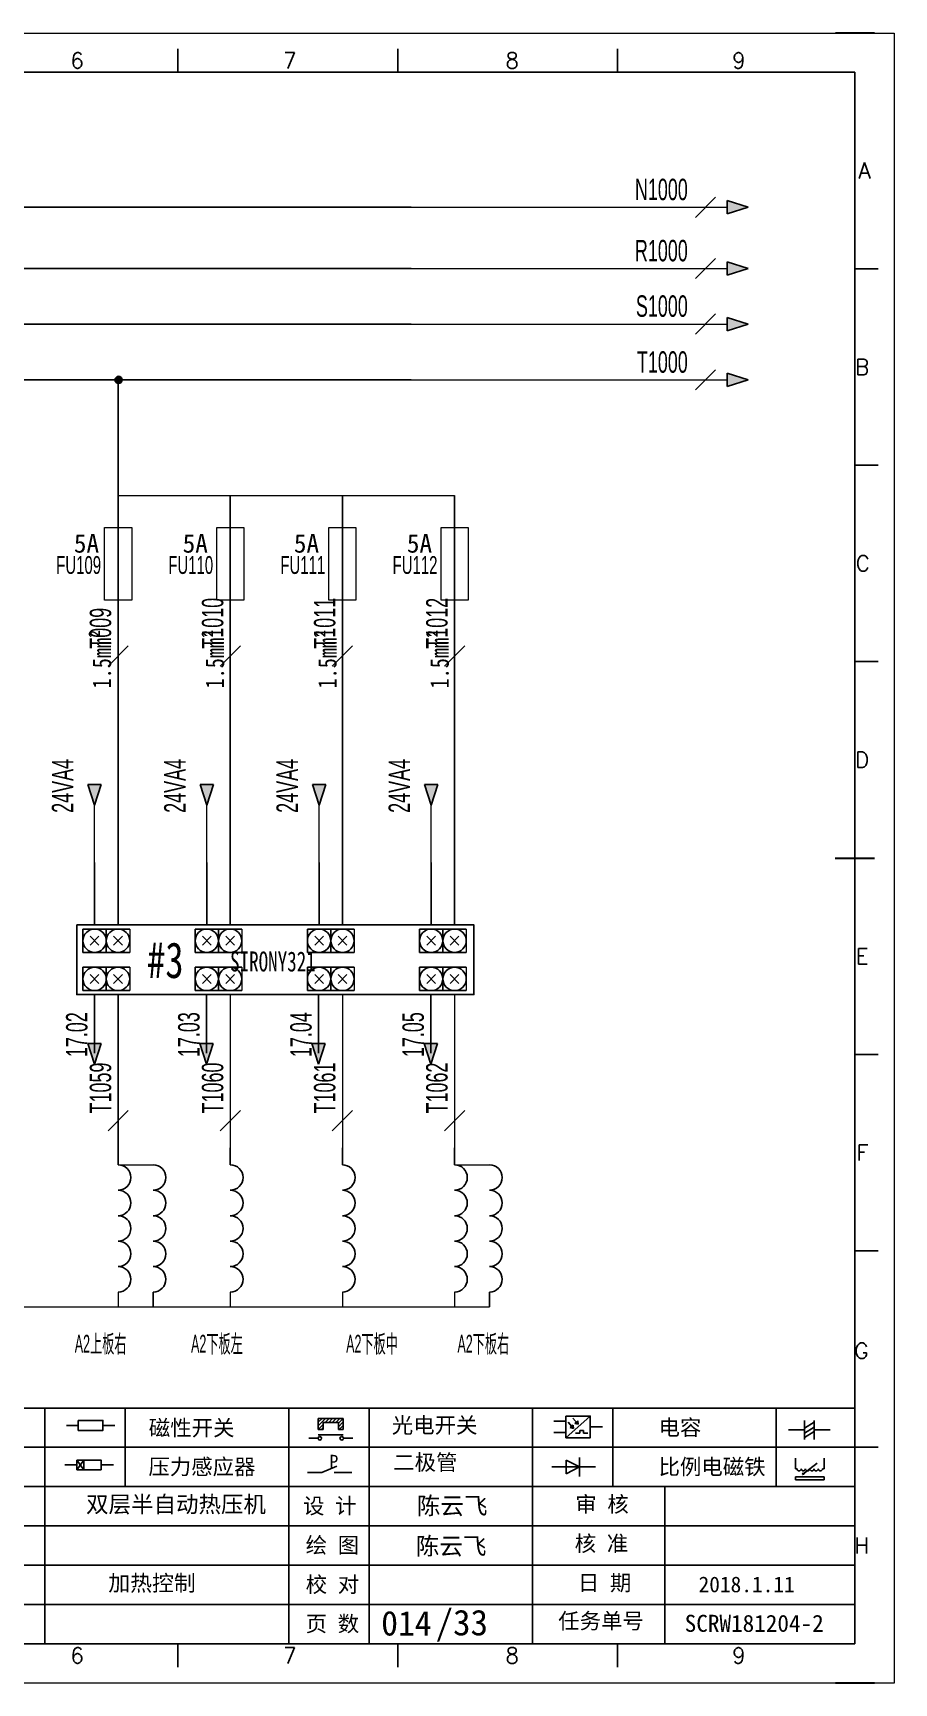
# Model space of a CAD drawing. Extents: x 38255 to 47052, y -6758 to -3353.
# Drawn here: x 39348.9 to 39469.6, y -4820.3 to -4589.3 of the extents above; entities that cross this region are included whole.
import ezdxf
from ezdxf.enums import TextEntityAlignment as Align

# ---------------------------------------------------------------- set-up
doc = ezdxf.new("R2010")
doc.units = 0
doc.header["$MEASUREMENT"] = 0
for name, color, linetype in [('AE_BOR', 1, 'Continuous'), ('Z_OM_OUTLINE', 7, 'Continuous'), ('电气图内容', 7, 'Continuous'), ('细实线层', 7, 'Continuous')]:
    doc.layers.add(name, color=color, linetype=linetype)
doc.layers.add('Dimension', color=3, linetype='Continuous', lineweight=13)
doc.layers.add('frame', color=7, linetype='Continuous', lineweight=15)
doc.styles.add('WD', font='romans.shx', dxfattribs={"bigfont": 'gbcbig.shx'})
doc.styles.add('宋', font='', dxfattribs={"width": 0.7})
doc.styles.add('宋体', font='', dxfattribs={"width": 0.75})
doc.styles.add('工程字', font='')
doc.styles.add('样式 0', font='')
doc.styles.add('样式 8', font='arial.ttf')
doc.styles.add('楷体', font='', dxfattribs={"width": 0.8})
doc.styles.add('汉字', font='')
doc.styles.get('宋').set_extended_font_data('SimSun')
doc.styles.get('宋体').set_extended_font_data('SimSun')
doc.styles.get('工程字').set_extended_font_data('SimSun')
doc.styles.get('样式 0').set_extended_font_data('KaiTi_GB2312')
doc.styles.get('楷体').set_extended_font_data('STFangsong')
doc.styles.get('汉字').set_extended_font_data('新宋体')

# ---------------------------------------------------------------- blocks, each defined once
blk = doc.blocks.new('磁性开关')
at = {"linetype": 'ByBlock'}
h = blk.add_hatch(dxfattribs=at)
h.set_pattern_fill('ANSI31', color=256, scale=0.1, style=0)
h.set_pattern_definition([(45, (0, 0), (-0.224506403, 0.224506403), [])])
h.paths.add_polyline_path([(-1910.88, -776.69), (-1910.88, -775.29), (-1907.69, -775.29), (-1907.69, -776.69), (-1908.31, -776.69), (-1908.31, -775.79), (-1910.25, -775.79), (-1910.25, -776.69)])
for p, q in [((-1910.88, -776.69), (-1910.88, -775.29)), ((-1910.88, -775.29), (-1907.69, -775.29)), ((-1910.88, -776.69), (-1910.25, -776.69)), ((-1910.25, -776.69), (-1910.25, -775.79)), ((-1910.25, -775.79), (-1908.31, -775.79)), ((-1908.31, -776.69), (-1908.31, -775.79)), ((-1908.31, -776.69), (-1907.69, -776.69)), ((-1907.69, -775.29), (-1907.69, -776.69)), ((-1910.91, -777.81), (-1912.09, -777.81)), ((-1910.88, -777.39), (-1907.69, -777.39)), ((-1907.66, -777.81), (-1906.48, -777.81))]:
    blk.add_line(p, q, dxfattribs=at)
for centre in [(-1910.68, -777.81), (-1907.88, -777.81)]:
    blk.add_circle(centre, 0.225, dxfattribs=at)
blk = doc.blocks.new('光电开关')
at = {"linetype": 'ByBlock'}
h = blk.add_hatch(dxfattribs=at)
h.set_pattern_fill('ANSI31', color=256, scale=0.01, style=0)
h.set_pattern_definition([(45, (0.172267, 0), (-0.0224506403, 0.0224506403), [])])
h.paths.add_polyline_path([(-1882.44, -776.34), (-1882.5, -775.91), (-1882.68, -776.07)])
h.paths.add_polyline_path([(-1882.86, -776.23), (-1882.44, -776.34), (-1882.68, -776.07)])
h.paths.add_polyline_path([(-1883.05, -776.88), (-1883.11, -776.45), (-1883.29, -776.61)])
h.paths.add_polyline_path([(-1883.47, -776.77), (-1883.05, -776.88), (-1883.29, -776.61)])
for p, q in [((-1884.01, -775.96), (-1885.56, -775.96)), ((-1880.91, -775.3), (-1884.01, -778.05)), ((-1883.75, -776.09), (-1883.05, -776.88)), ((-1883.11, -776.45), (-1883.47, -776.77)), ((-1883.05, -776.88), (-1883.47, -776.77)), ((-1883.14, -775.55), (-1882.44, -776.34)), ((-1883.05, -776.88), (-1883.11, -776.45)), ((-1882.5, -775.91), (-1882.86, -776.23)), ((-1882.44, -776.34), (-1882.86, -776.23)), ((-1882.44, -776.34), (-1882.5, -775.91)), ((-1879.37, -776.67), (-1880.91, -776.67)), ((-1884.01, -777.39), (-1885.56, -777.39)), ((-1882.78, -777.47), (-1882.23, -777.47)), ((-1882.23, -777.47), (-1882.23, -777.14)), ((-1882.23, -777.14), (-1881.78, -777.14)), ((-1881.78, -777.47), (-1881.78, -777.14)), ((-1881.23, -777.47), (-1881.78, -777.47))]:
    blk.add_line(p, q, dxfattribs=at)
blk.add_lwpolyline([(-1884.01, -775.3), (-1880.91, -775.3), (-1880.91, -778.05), (-1884.01, -778.05)], close=True, dxfattribs=at)
blk = doc.blocks.new('电磁阀线圈')
at = {"linetype": 'ByBlock'}
for p, q in [((-1854.61, -796.54), (-1856.17, -796.54)), ((-1854.61, -795.92), (-1853.75, -797.16)), ((-1853.75, -795.92), (-1854.61, -797.16)), ((-1853.75, -795.92), (-1853.75, -797.16)), ((-1851.53, -796.54), (-1849.97, -796.54))]:
    blk.add_line(p, q, dxfattribs=at)
blk.add_lwpolyline([(-1854.61, -795.92), (-1851.53, -795.92), (-1851.53, -797.16), (-1854.61, -797.16)], close=True, dxfattribs=at)
blk = doc.blocks.new('压力感应器')
at = {"linetype": 'ByBlock'}
for p, q in [((-1815.59, -777.73), (-1813.71, -776.93)), ((-1817.44, -777.73), (-1815.59, -777.73)), ((-1811.78, -777.73), (-1814.05, -777.73))]:
    blk.add_line(p, q, dxfattribs=at)
at = {"linetype": 'ByBlock', "insert": (-1814.65, -775.48), "char_height": 1.68, "width": 1.2242, "attachment_point": 1}
blk.add_mtext('{\\fNSimSun|b0|i0|c134|p49;P}', dxfattribs=at)
blk = doc.blocks.new('二极管')
at = {"linetype": 'ByBlock'}
for p, q in [((-1787.52, -776.77), (-1781.92, -776.77)), ((-1783.97, -776.77), (-1785.69, -775.9)), ((-1785.69, -775.9), (-1785.69, -777.65)), ((-1783.97, -776.77), (-1785.69, -777.65)), ((-1783.97, -777.99), (-1783.97, -775.56))]:
    blk.add_line(p, q, dxfattribs=at)
blk = doc.blocks.new('电容')
at = {"linetype": 'ByBlock'}
for p, q in [((-1756.08, -782.99), (-1756.08, -780.56)), ((-1754.86, -780.79), (-1756.08, -781.55)), ((-1754.86, -782.99), (-1754.86, -780.56)), ((-1756.08, -781.77), (-1758.13, -781.77)), ((-1754.86, -781.44), (-1756.08, -782.2)), ((-1754.86, -781.99), (-1756.08, -782.75)), ((-1754.86, -781.77), (-1752.81, -781.77))]:
    blk.add_line(p, q, dxfattribs=at)
blk = doc.blocks.new('比例电磁阀')
at = {"linetype": 'ByBlock'}
for p, q in [((-1757.26, -775.38), (-1757.26, -776.71)), ((-1757.26, -776.71), (-1757.05, -776.71)), ((-1754.5, -775.98), (-1756.35, -777.44)), ((-1753.58, -776.71), (-1753.8, -776.71)), ((-1753.58, -775.38), (-1753.58, -776.71)), ((-1753.6, -777.73), (-1757.25, -777.73)), ((-1757.25, -778.13), (-1757.25, -777.73)), ((-1753.6, -778.13), (-1757.25, -778.13)), ((-1756.35, -777.44), (-1756.25, -777.25)), ((-1756.35, -777.44), (-1756.15, -777.38)), ((-1756.15, -777.38), (-1756.25, -777.25)), ((-1753.6, -777.73), (-1753.6, -778.13))]:
    blk.add_line(p, q, dxfattribs=at)
for centre in [(-1756.78, -776.71), (-1756.24, -776.71), (-1755.7, -776.71), (-1755.15, -776.71), (-1754.61, -776.71), (-1754.07, -776.71)]:
    blk.add_arc(centre, 0.271, 180, 0, dxfattribs=at)
blk = doc.blocks.new('电阻')
at = {"linetype": 'ByBlock'}
for p, q in [((-3.09, 0), (-1.57, 0)), ((1.57, 0), (3.09, 0))]:
    blk.add_line(p, q, dxfattribs=at)
blk.add_lwpolyline([(-1.57, 0.63), (1.57, 0.63), (1.57, -0.63), (-1.57, -0.63)], close=True, dxfattribs=at)
blk = doc.blocks.new('电控横A4')
for p, q in [((292, -5), (5, -5)), ((292, -205), (292, -5)), ((10.03, -205), (289.53, -205)), ((130.8, -205), (190.75, -205)), ((190.75, -205), (259.54, -205))]:
    blk.add_line(p, q)
at = {"linetype": 'ByBlock'}
for p, q in [((292, -175), (5, -175)), ((292, -180), (5, -180)), ((292, -185), (5, -185)), ((292, -190), (5, -190)), ((292, -195), (5, -195)), ((292, -200), (168.03, -200))]:
    blk.add_line(p, q, dxfattribs=at)
at = {"color": 0, "lineweight": -2}
for p, q in [((188.84, -175), (188.84, -185)), ((199.08, -175), (199.08, -185)), ((219.89, -175), (219.89, -185)), ((230.12, -175), (230.12, -185)), ((250.93, -175), (250.93, -185)), ((261.17, -175), (261.17, -185)), ((281.98, -175), (281.98, -185)), ((188.84, -185), (188.84, -204.92)), ((219.89, -185), (219.89, -205)), ((230.12, -185), (230.12, -205)), ((250.93, -185), (250.93, -205)), ((267.79, -185), (267.79, -205))]:
    blk.add_line(p, q, dxfattribs=at)
at = {"color": 0, "ltscale": 2}
for p, q in [((292, -205), (292, -183.55)), ((259.54, -205), (289.53, -205)), ((259.54, -205), (292, -205))]:
    blk.add_line(p, q, dxfattribs=at)
at = {"layer": 'AE_BOR', "color": 1, "lineweight": 15}
for p, q in [((0, 0), (297, 0)), ((297, 0), (297, -210)), ((297, -210), (0, -210))]:
    blk.add_line(p, q, dxfattribs=at)
at = {"layer": 'AE_BOR'}
for p, q in [((205.78, -5), (205.78, -2)), ((233.78, -5), (233.78, -2)), ((261.78, -5), (261.78, -2)), ((292, -30), (295, -30)), ((292, -55), (295, -55)), ((292, -80), (295, -80)), ((292, -130), (295, -130)), ((292, -155), (295, -155)), ((292, -180), (295, -180)), ((205.78, -205), (205.78, -208)), ((233.78, -205), (233.78, -208)), ((261.78, -205), (261.78, -208))]:
    blk.add_line(p, q, dxfattribs=at)
at = {"layer": 'AE_BOR', "lineweight": 30}
for p, q in [((294.53, 0), (289.53, 0)), ((294.53, -210), (289.53, -210))]:
    blk.add_line(p, q, dxfattribs=at)
at = {"layer": 'AE_BOR', "color": 2, "lineweight": 30}
blk.add_line((289.5, -105), (294.5, -105), dxfattribs=at)
at = {"linetype": 'ByBlock'}
for name, p in [('磁性开关', (2134.53, 598.96)), ('光电开关', (2139.22, 599.27)), ('电容', (2041.69, 603.98)), ('电磁阀线圈', (2047.53, 614.3)), ('压力感应器', (2039.72, 594.52)), ('二极管', (2040.91, 594.27)), ('比例电磁阀', (2041.69, 593.98))]:
    blk.add_blockref(name, p, dxfattribs=at)
blk.add_blockref('电阻', (194.66, -177.22))
at = {"char_height": 2, "attachment_point": 1, "style": '汉字'}
for s, insert in [('{\\fKaiTi_GB2312|b0|i0|c134|p49;磁性开关}', (202.07, -176.53)), ('{\\fKaiTi_GB2312|b0|i0|c134|p49;光电开关}', (233.02, -176.19)), ('{\\fKaiTi_GB2312|b0|i0|c134|p49;电容}', (267, -176.48)), ('{\\fKaiTi_GB2312|b0|i0|c134|p49;压力感应器}', (202.02, -181.47)), ('{\\fKaiTi_GB2312|b0|i0|c134|p49;二极管}', (233.2, -180.91)), ('{\\fKaiTi_GB2312|b0|i0|c134|p49;比例电磁铁}', (267, -181.48)), ('{\\fKaiTi_GB2312|b0|i0|c134|p0;设 计}', (221.72, -186.46)), ('{\\fKaiTi_GB2312|b0|i0|c134|p0;审 核}', (256.39, -186.25)), ('{\\fKaiTi_GB2312|b0|i0|c134|p0;核 准}', (256.32, -191.25)), ('{\\fKaiTi_GB2312|b0|i0|c134|p0;绘 图}', (222.05, -191.46)), ('{\\fKaiTi_GB2312|b0|i0|c134|p0;校 对}', (222.05, -196.46)), ('{\\fKaiTi_GB2312|b0|i0|c134|p0;日 期}', (256.72, -196.25)), ('{\\fKaiTi_GB2312|b0|i0|c134|p0;页 数}', (222.05, -201.46)), ('{\\fKaiTi_GB2312|b0|i0|c134|p0;任务单号}', (254.22, -201.1))]:
    blk.add_mtext(s, dxfattribs=dict(at, insert=insert))
at = {"attachment_point": 1}
for s, insert, char_height, width in [('{\\fSimSun|b0|i0|c134|p2;双层半自动热压机}', (194.08, -186.2), 2.1, 34.3007), ('{\\fKaiTi_GB2312|b0|i0|c134|p49;陈云飞', (236.21, -186.34), 2.2, 21.4865), ('{\\fKaiTi_GB2312|b0|i0|c134|p49;陈云飞}', (236.08, -191.47), 2.2, 20.0113), ('{\\fKaiTi_GB2312|b0|i0|c134|p49;2018.1.11}', (272.1, -196.45), 2, 60.2542)]:
    blk.add_mtext(s, dxfattribs=dict(at, insert=insert, char_height=char_height, width=width))
at = {"layer": 'AE_BOR', "style": 'WD'}
for s, p in [('6', (192.94, -4.5)), ('7', (220.04, -4.5)), ('8', (248.37, -4.5)), ('9', (277.23, -4.5)), ('6', (192.94, -207.5)), ('7', (220.04, -207.5)), ('8', (248.37, -207.5)), ('9', (277.23, -207.5))]:
    blk.add_text(s, height=2, dxfattribs=at).set_placement(p, align=Align.CENTER)
for s, p in [('A', (294.03, -17.5)), ('B', (293.84, -42.5)), ('C', (293.93, -67.5)), ('D', (293.84, -92.5)), ('E', (293.74, -117.5)), ('F', (293.74, -142.5)), ('F', (293.74, -142.5)), ('G', (293.74, -167.72)), ('H', (293.84, -192.5))]:
    blk.add_text(s, height=2, dxfattribs=at).set_placement(p, align=Align.MIDDLE_RIGHT)
at = {"layer": 'frame', "lineweight": 0, "insert": (236.38, -200.67), "char_height": 3.271, "width": 42.6764, "attachment_point": 1, "style": '样式 0'}
blk.add_mtext(' /33', dxfattribs=at)
at = {"layer": '电气图内容', "color": 7, "insert": (270.63, -201.32), "char_height": 2.3665, "attachment_point": 1}
blk.add_mtext('\\pxi-0.125,sm1,ql;{\\f宋体|b0|i0|c134|p2;\\H0.916667x;\\C256;SCRW181204-2^I^I^I', dxfattribs=at)

msp = doc.modelspace()

# ---------------------------------------------------------------- hatches: boundary and pattern name
for points in [[(39446.228, -4612.762), (39449.146, -4613.697), (39446.228, -4614.632)], [(39446.228, -4621.327), (39449.146, -4622.263), (39446.228, -4623.198)], [(39446.228, -4630.994), (39446.228, -4629.124), (39449.146, -4630.059)], [(39446.228, -4636.92), (39449.146, -4637.855), (39446.228, -4638.79)], [(39356.627, -4694.483), (39357.562, -4697.401), (39358.498, -4694.483)], [(39372.363, -4694.483), (39373.298, -4697.401), (39374.233, -4694.483)], [(39388.1, -4694.483), (39389.035, -4697.401), (39389.971, -4694.483)], [(39403.81, -4694.483), (39404.745, -4697.401), (39405.681, -4694.483)], [(39356.627, -4730.755), (39357.562, -4733.674), (39358.498, -4730.755)], [(39372.332, -4730.755), (39373.268, -4733.674), (39374.203, -4730.755)], [(39388.038, -4730.755), (39388.973, -4733.674), (39389.908, -4730.755)], [(39403.763, -4730.755), (39404.698, -4733.674), (39405.633, -4730.755)]]:
    msp.add_hatch(color=256).paths.add_polyline_path(points)
at = {"lineweight": -2}
h = msp.add_hatch(color=0, dxfattribs=at)
edge = h.paths.add_edge_path()
edge.add_arc((39360.94, -4637.859), 0.5, 0, 360)

# ---------------------------------------------------------------- linework, layer by layer
for p, q in [((39449.146, -4613.697), (39446.228, -4612.762)), ((39446.228, -4612.762), (39446.228, -4614.632)), ((39449.146, -4613.697), (39446.228, -4614.632)), ((39182.571, -4622.263), (39401.955, -4622.267)), ((39449.146, -4622.263), (39446.228, -4621.327)), ((39446.228, -4621.327), (39446.228, -4623.198)), ((39449.146, -4622.263), (39446.228, -4623.198)), ((39449.146, -4630.059), (39446.228, -4629.124)), ((39446.228, -4629.124), (39446.228, -4630.994)), ((39182.571, -4630.025), (39401.955, -4630.063)), ((39449.146, -4630.059), (39446.228, -4630.994)), ((39182.571, -4637.859), (39401.955, -4637.859)), ((39449.146, -4637.855), (39446.228, -4636.92)), ((39446.228, -4636.92), (39446.228, -4638.79)), ((39449.146, -4637.855), (39446.228, -4638.79)), ((39360.886, -4685.883), (39360.886, -4704.445)), ((39376.591, -4685.883), (39376.591, -4706.445)), ((39392.296, -4685.883), (39392.296, -4714.153)), ((39408.021, -4685.883), (39408.021, -4714.153)), ((39357.562, -4697.401), (39356.627, -4694.483)), ((39358.498, -4694.483), (39356.627, -4694.483)), ((39357.562, -4697.401), (39358.498, -4694.483)), ((39373.298, -4697.401), (39372.363, -4694.483)), ((39374.233, -4694.483), (39372.363, -4694.483)), ((39373.298, -4697.401), (39374.233, -4694.483)), ((39389.035, -4697.401), (39388.1, -4694.483)), ((39389.971, -4694.483), (39388.1, -4694.483)), ((39389.035, -4697.401), (39389.971, -4694.483)), ((39404.745, -4697.401), (39403.81, -4694.483)), ((39405.681, -4694.483), (39403.81, -4694.483)), ((39404.745, -4697.401), (39405.681, -4694.483)), ((39357.562, -4705.445), (39357.562, -4714.153)), ((39373.298, -4705.445), (39373.298, -4714.153)), ((39389.035, -4705.445), (39389.035, -4714.153)), ((39404.745, -4705.445), (39404.745, -4714.153)), ((39360.886, -4706.445), (39360.886, -4714.153)), ((39376.591, -4706.445), (39376.591, -4714.153)), ((39357.562, -4732.119), (39357.562, -4723.928)), ((39360.886, -4723.928), (39360.886, -4747.746)), ((39373.268, -4732.119), (39373.268, -4723.928)), ((39388.973, -4732.119), (39388.973, -4723.928)), ((39404.698, -4732.119), (39404.698, -4723.928)), ((39358.498, -4730.755), (39356.627, -4730.755)), ((39357.562, -4733.674), (39356.627, -4730.755)), ((39357.562, -4733.674), (39358.498, -4730.755)), ((39374.203, -4730.755), (39372.332, -4730.755)), ((39373.268, -4733.674), (39372.332, -4730.755)), ((39373.268, -4733.674), (39374.203, -4730.755)), ((39389.908, -4730.755), (39388.038, -4730.755)), ((39388.973, -4733.674), (39388.038, -4730.755)), ((39388.973, -4733.674), (39389.908, -4730.755)), ((39404.698, -4733.674), (39403.763, -4730.755)), ((39405.633, -4730.755), (39403.763, -4730.755)), ((39404.698, -4733.674), (39405.633, -4730.755)), ((39360.886, -4747.746), (39360.886, -4746.943)), ((39376.591, -4747.746), (39376.591, -4745.392)), ((39392.296, -4747.746), (39392.296, -4745.392)), ((39408.021, -4747.746), (39408.021, -4745.392)), ((39365.78, -4765.562), (39365.78, -4767.614)), ((39365.78, -4765.562), (39365.78, -4767.614)), ((39412.916, -4765.562), (39412.916, -4767.614)), ((39412.916, -4765.562), (39412.916, -4767.614))]:
    msp.add_line(p, q)
at = {"color": 0}
msp.add_line((39401.955, -4613.701), (39182.571, -4613.697), dxfattribs=at)
at = {"color": 0, "ltscale": 2}
for p, q in [((39360.886, -4685.883), (39360.886, -4637.859)), ((39376.591, -4685.883), (39376.591, -4654.04)), ((39392.296, -4685.883), (39392.296, -4654.04)), ((39408.021, -4685.883), (39408.021, -4654.04)), ((39360.886, -4706.445), (39360.886, -4685.883)), ((39376.591, -4706.445), (39376.591, -4685.883)), ((39392.296, -4714.153), (39392.296, -4685.883)), ((39408.021, -4714.153), (39408.021, -4685.883)), ((39360.886, -4714.153), (39360.886, -4706.445)), ((39376.591, -4714.153), (39376.591, -4706.445))]:
    msp.add_line(p, q, dxfattribs=at)
at = {"lineweight": -2}
for p, q in [((39355.944, -4714.735), (39355.944, -4718.011)), ((39359.22, -4714.735), (39359.22, -4718.011)), ((39359.22, -4714.735), (39359.22, -4718.011)), ((39371.66, -4714.735), (39371.66, -4718.011)), ((39374.936, -4714.735), (39374.936, -4718.011)), ((39374.936, -4714.735), (39374.936, -4718.011)), ((39387.397, -4714.735), (39387.397, -4718.011)), ((39390.673, -4714.735), (39390.673, -4718.011)), ((39390.673, -4714.735), (39390.673, -4718.011)), ((39403.107, -4714.735), (39403.107, -4718.011)), ((39406.383, -4714.735), (39406.383, -4718.011)), ((39406.383, -4714.735), (39406.383, -4718.011)), ((39355.944, -4720.091), (39355.944, -4723.367)), ((39359.22, -4720.091), (39359.22, -4723.367)), ((39359.22, -4720.091), (39359.22, -4723.367)), ((39371.66, -4720.091), (39371.66, -4723.367)), ((39374.936, -4720.091), (39374.936, -4723.367)), ((39374.936, -4720.091), (39374.936, -4723.367)), ((39387.397, -4720.091), (39387.397, -4723.367)), ((39390.673, -4720.091), (39390.673, -4723.367)), ((39390.673, -4720.091), (39390.673, -4723.367)), ((39403.107, -4720.091), (39403.107, -4723.367)), ((39406.383, -4720.091), (39406.383, -4723.367)), ((39406.383, -4720.091), (39406.383, -4723.367))]:
    msp.add_line(p, q, dxfattribs=at)
at = {"lineweight": 0}
for p, q in [((39376.591, -4723.928), (39376.591, -4745.392)), ((39392.296, -4723.928), (39392.296, -4745.392)), ((39408.021, -4723.928), (39408.021, -4745.392))]:
    msp.add_line(p, q, dxfattribs=at)
msp.add_lwpolyline([(39355.088, -4714.153), (39410.725, -4714.153), (39410.725, -4723.928), (39355.088, -4723.928)], close=True)
at = {"color": 0, "lineweight": -2}
msp.add_circle((39360.94, -4637.859), 0.5, dxfattribs=at)
for centre in [(39360.886, -4749.527), (39365.78, -4749.527), (39376.591, -4749.527), (39392.296, -4749.527), (39408.021, -4749.527), (39412.916, -4749.527), (39360.886, -4753.091), (39365.78, -4753.091), (39376.591, -4753.091), (39392.296, -4753.091), (39408.021, -4753.091), (39412.916, -4753.091), (39360.886, -4756.654), (39365.78, -4756.654), (39376.591, -4756.654), (39392.296, -4756.654), (39408.021, -4756.654), (39412.916, -4756.654), (39360.886, -4760.217), (39365.78, -4760.217), (39376.591, -4760.217), (39392.296, -4760.217), (39408.021, -4760.217), (39412.916, -4760.217), (39360.886, -4763.781), (39365.78, -4763.781), (39376.591, -4763.781), (39392.296, -4763.781), (39408.021, -4763.781), (39412.916, -4763.781)]:
    msp.add_arc(centre, 1.782, 270, 90)
at = {"layer": 'Dimension', "lineweight": 0}
for p, q in [((39441.767, -4615.111), (39444.595, -4612.283)), ((39441.767, -4623.677), (39444.595, -4620.848)), ((39441.767, -4631.439), (39444.595, -4628.61)), ((39441.767, -4639.273), (39444.595, -4636.445)), ((39359.472, -4677.916), (39362.3, -4675.088)), ((39375.177, -4677.916), (39378.005, -4675.088)), ((39390.882, -4677.916), (39393.711, -4675.088)), ((39406.607, -4677.916), (39409.436, -4675.088)), ((39359.472, -4742.979), (39362.3, -4740.15)), ((39375.177, -4742.979), (39378.005, -4740.15)), ((39390.882, -4742.979), (39393.711, -4740.15)), ((39406.607, -4742.979), (39409.436, -4740.15))]:
    msp.add_line(p, q, dxfattribs=at)
at = {"layer": 'Dimension', "color": 0, "lineweight": 0}
for points in [[(39358.989, -4658.512), (39362.783, -4658.512), (39362.783, -4668.683), (39358.989, -4668.683)], [(39374.694, -4658.512), (39378.488, -4658.512), (39378.488, -4668.683), (39374.694, -4668.683)], [(39390.399, -4658.512), (39394.194, -4658.512), (39394.194, -4668.683), (39390.399, -4668.683)], [(39406.124, -4658.512), (39409.919, -4658.512), (39409.919, -4668.683), (39406.124, -4668.683)]]:
    msp.add_lwpolyline(points, close=True, dxfattribs=at)
at = {"layer": 'frame', "lineweight": 0}
for p, q in [((39401.955, -4613.701), (39446.228, -4613.697)), ((39401.955, -4622.267), (39446.228, -4622.267)), ((39401.955, -4630.063), (39446.228, -4630.059)), ((39401.955, -4637.859), (39446.228, -4637.859)), ((39362.496, -4714.735), (39362.496, -4718.011)), ((39378.212, -4714.735), (39378.212, -4718.011)), ((39393.949, -4714.735), (39393.949, -4718.011)), ((39409.659, -4714.735), (39409.659, -4718.011)), ((39362.496, -4720.091), (39362.496, -4723.367)), ((39378.212, -4720.091), (39378.212, -4723.367)), ((39393.949, -4720.091), (39393.949, -4723.367)), ((39409.659, -4720.091), (39409.659, -4723.367)), ((39360.886, -4747.746), (39365.78, -4747.746)), ((39408.021, -4747.746), (39412.916, -4747.746)), ((39360.886, -4765.562), (39360.886, -4767.614)), ((39376.591, -4765.562), (39376.591, -4767.614)), ((39392.296, -4765.562), (39392.296, -4767.614)), ((39392.296, -4767.614), (39412.916, -4767.614)), ((39408.021, -4765.562), (39408.021, -4767.614))]:
    msp.add_line(p, q, dxfattribs=at)
at = {"layer": 'frame', "color": 0, "lineweight": 0}
for p, q in [((39357.562, -4705.445), (39357.562, -4697.401)), ((39373.298, -4705.445), (39373.298, -4697.401)), ((39389.035, -4705.445), (39389.035, -4697.401)), ((39404.745, -4705.445), (39404.745, -4697.401))]:
    msp.add_line(p, q, dxfattribs=at)
at = {"layer": 'Z_OM_OUTLINE'}
for p, q in [((39359.22, -4714.735), (39355.944, -4714.735)), ((39356.968, -4716.987), (39358.195, -4715.76)), ((39358.195, -4716.987), (39356.968, -4715.76)), ((39362.496, -4714.735), (39359.22, -4714.735)), ((39360.244, -4716.987), (39361.471, -4715.76)), ((39361.471, -4716.987), (39360.244, -4715.76)), ((39374.936, -4714.735), (39371.66, -4714.735)), ((39372.684, -4716.987), (39373.911, -4715.76)), ((39373.911, -4716.987), (39372.684, -4715.76)), ((39378.212, -4714.735), (39374.936, -4714.735)), ((39375.96, -4716.987), (39377.187, -4715.76)), ((39377.187, -4716.987), (39375.96, -4715.76)), ((39390.673, -4714.735), (39387.397, -4714.735)), ((39388.422, -4716.987), (39389.649, -4715.76)), ((39389.649, -4716.987), (39388.422, -4715.76)), ((39393.949, -4714.735), (39390.673, -4714.735)), ((39391.698, -4716.987), (39392.925, -4715.76)), ((39392.925, -4716.987), (39391.698, -4715.76)), ((39406.383, -4714.735), (39403.107, -4714.735)), ((39404.132, -4716.987), (39405.359, -4715.76)), ((39405.359, -4716.987), (39404.132, -4715.76)), ((39409.659, -4714.735), (39406.383, -4714.735)), ((39407.408, -4716.987), (39408.635, -4715.76)), ((39408.635, -4716.987), (39407.408, -4715.76)), ((39355.944, -4718.011), (39359.22, -4718.011)), ((39359.22, -4718.011), (39362.496, -4718.011)), ((39371.66, -4718.011), (39374.936, -4718.011)), ((39374.936, -4718.011), (39378.212, -4718.011)), ((39387.397, -4718.011), (39390.673, -4718.011)), ((39390.673, -4718.011), (39393.949, -4718.011)), ((39403.107, -4718.011), (39406.383, -4718.011)), ((39406.383, -4718.011), (39409.659, -4718.011)), ((39359.22, -4720.091), (39355.944, -4720.091)), ((39356.968, -4722.343), (39358.195, -4721.116)), ((39358.195, -4722.343), (39356.968, -4721.116)), ((39362.496, -4720.091), (39359.22, -4720.091)), ((39360.244, -4722.343), (39361.471, -4721.116)), ((39361.471, -4722.343), (39360.244, -4721.116)), ((39374.936, -4720.091), (39371.66, -4720.091)), ((39372.684, -4722.343), (39373.911, -4721.116)), ((39373.911, -4722.343), (39372.684, -4721.116)), ((39378.212, -4720.091), (39374.936, -4720.091)), ((39375.96, -4722.343), (39377.187, -4721.116)), ((39377.187, -4722.343), (39375.96, -4721.116)), ((39390.673, -4720.091), (39387.397, -4720.091)), ((39388.422, -4722.343), (39389.649, -4721.116)), ((39389.649, -4722.343), (39388.422, -4721.116)), ((39393.949, -4720.091), (39390.673, -4720.091)), ((39391.698, -4722.343), (39392.925, -4721.116)), ((39392.925, -4722.343), (39391.698, -4721.116)), ((39406.383, -4720.091), (39403.107, -4720.091)), ((39404.132, -4722.343), (39405.359, -4721.116)), ((39405.359, -4722.343), (39404.132, -4721.116)), ((39409.659, -4720.091), (39406.383, -4720.091)), ((39407.408, -4722.343), (39408.635, -4721.116)), ((39408.635, -4722.343), (39407.408, -4721.116)), ((39355.944, -4723.367), (39359.22, -4723.367)), ((39359.22, -4723.367), (39362.496, -4723.367)), ((39371.66, -4723.367), (39374.936, -4723.367)), ((39374.936, -4723.367), (39378.212, -4723.367)), ((39387.397, -4723.367), (39390.673, -4723.367)), ((39390.673, -4723.367), (39393.949, -4723.367)), ((39403.107, -4723.367), (39406.383, -4723.367)), ((39406.383, -4723.367), (39409.659, -4723.367))]:
    msp.add_line(p, q, dxfattribs=at)
for centre in [(39357.582, -4716.373), (39360.858, -4716.373), (39373.298, -4716.373), (39376.574, -4716.373), (39389.035, -4716.373), (39392.311, -4716.373), (39404.745, -4716.373), (39408.021, -4716.373), (39357.582, -4721.729), (39360.858, -4721.729), (39373.298, -4721.729), (39376.574, -4721.729), (39389.035, -4721.729), (39392.311, -4721.729), (39404.745, -4721.729), (39408.021, -4721.729)]:
    msp.add_circle(centre, 1.637, dxfattribs=at)
at = {"layer": '细实线层', "lineweight": 0}
for p, q in [((39360.886, -4654.04), (39408.021, -4654.04)), ((39207.619, -4767.614), (39392.296, -4767.614))]:
    msp.add_line(p, q, dxfattribs=at)

# ---------------------------------------------------------------- block references
at = {"xscale": 1.1, "yscale": 1.1, "zscale": 1.1}
msp.add_blockref('电控横A4', (39142.897, -4589.295), dxfattribs=at)

# ---------------------------------------------------------------- texts
at = {"style": '宋体', "width": 0.75}
msp.add_text('#3', height=5, dxfattribs=at).set_placement((39367.491, -4721.596), align=Align.CENTER)
at = {"color": 3, "lineweight": 0, "style": '样式 8', "width": 0.5}
for s, p in [('A2上板右', (39358.426, -4772.758)), ('A2下板左', (39374.724, -4772.758)), ('A2下板中', (39396.457, -4772.758)), ('A2下板右', (39412.051, -4772.758))]:
    msp.add_text(s, height=2.5, dxfattribs=at).set_placement(p, align=Align.MIDDLE)
at = {"lineweight": 0, "insert": (39376.564, -4717.884), "char_height": 2.8, "width": 26.02407, "attachment_point": 1, "style": '宋'}
msp.add_mtext('SIRONY321', dxfattribs=at)
at = {"color": 6, "lineweight": 0, "style": '样式 8', "width": 0.6}
for tag, p in [('FU109', (39358.487, -4665.025)), ('FU110', (39374.192, -4665.025)), ('FU111', (39389.897, -4665.025)), ('FU112', (39405.622, -4665.025))]:
    msp.add_attdef(tag, text='', height=2.5, dxfattribs=at).set_placement(p, align=Align.RIGHT)
at = {"layer": 'Dimension', "lineweight": 0, "style": '样式 8', "width": 0.6}
for s, p in [('N1000', (39440.697, -4612.697)), ('R1000', (39440.697, -4621.262)), ('S1000', (39440.697, -4629.024)), ('T1000', (39440.697, -4636.859))]:
    msp.add_text(s, height=3, dxfattribs=at).set_placement(p, align=Align.RIGHT)
for s, p in [('T1010', (39375.607, -4675.502)), ('T1011', (39391.312, -4675.502)), ('T1012', (39407.037, -4675.502)), ('T009', (39359.901, -4675.502)), ('24VA4', (39354.587, -4698.475)), ('24VA4', (39370.322, -4698.475)), ('24VA4', (39386.06, -4698.475)), ('24VA4', (39401.77, -4698.475)), ('17.02', (39356.578, -4732.674)), ('17.03', (39372.283, -4732.674)), ('17.04', (39387.988, -4732.674)), ('17.05', (39403.713, -4732.674)), ('T1059', (39359.901, -4740.564)), ('T1060', (39375.607, -4740.564)), ('T1061', (39391.312, -4740.564)), ('T1062', (39407.037, -4740.564))]:
    msp.add_text(s, height=3, rotation=90, dxfattribs=at).set_placement(p)
at = {"layer": 'frame', "color": 0, "lineweight": 0, "char_height": 2.6, "width": 0.32001, "attachment_point": 1, "style": '工程字'}
for insert in [(39354.673, -4659.448), (39369.914, -4659.448), (39385.5, -4659.448), (39401.331, -4659.448)]:
    msp.add_mtext('{5A}', dxfattribs=dict(at, insert=insert))
at = {"layer": 'frame', "color": 0, "lineweight": 0}
note = msp.add_mtext_dynamic_manual_height_columns('1.5mm', width=7.45021, gutter_width=0.766, heights=[1.611, 0], dxfattribs=dict(at, insert=(39357.286, -4689.275), char_height=2.6, attachment_point=1, rotation=90, style='楷体'))
for column, words in zip(note.columns.linked_columns, ['²']):
    column.text = words
note = msp.add_mtext_dynamic_manual_height_columns('1.5mm', width=7.45021, gutter_width=0.766, heights=[1.611, 0], dxfattribs=dict(at, insert=(39373.122, -4689.275), char_height=2.6, attachment_point=1, rotation=90, style='楷体'))
for column, words in zip(note.columns.linked_columns, ['²']):
    column.text = words
note = msp.add_mtext_dynamic_manual_height_columns('1.5mm', width=7.45021, gutter_width=0.766, heights=[1.611, 0], dxfattribs=dict(at, insert=(39388.88, -4689.275), char_height=2.6, attachment_point=1, rotation=90, style='楷体'))
for column, words in zip(note.columns.linked_columns, ['²']):
    column.text = words
note = msp.add_mtext_dynamic_manual_height_columns('1.5mm', width=7.45021, gutter_width=0.766, heights=[1.611, 0], dxfattribs=dict(at, insert=(39404.605, -4689.275), char_height=2.6, attachment_point=1, rotation=90, style='楷体'))
for column, words in zip(note.columns.linked_columns, ['²']):
    column.text = words
at = {"layer": 'frame', "lineweight": 0, "insert": (39359.497, -4805.173), "char_height": 2.24553, "width": 33.71573, "attachment_point": 1}
msp.add_mtext('{\\fKaiTi_GB2312|b0|i0|c134|p49;\\H0.999999x;加热控制}', dxfattribs=at)
at = {"layer": 'frame', "lineweight": 0, "insert": (39397.743, -4810.195), "char_height": 3.4547, "width": 17.21263, "attachment_point": 1, "style": '样式 0'}
msp.add_mtext('014', dxfattribs=at)

doc.saveas('drawing.dxf')
